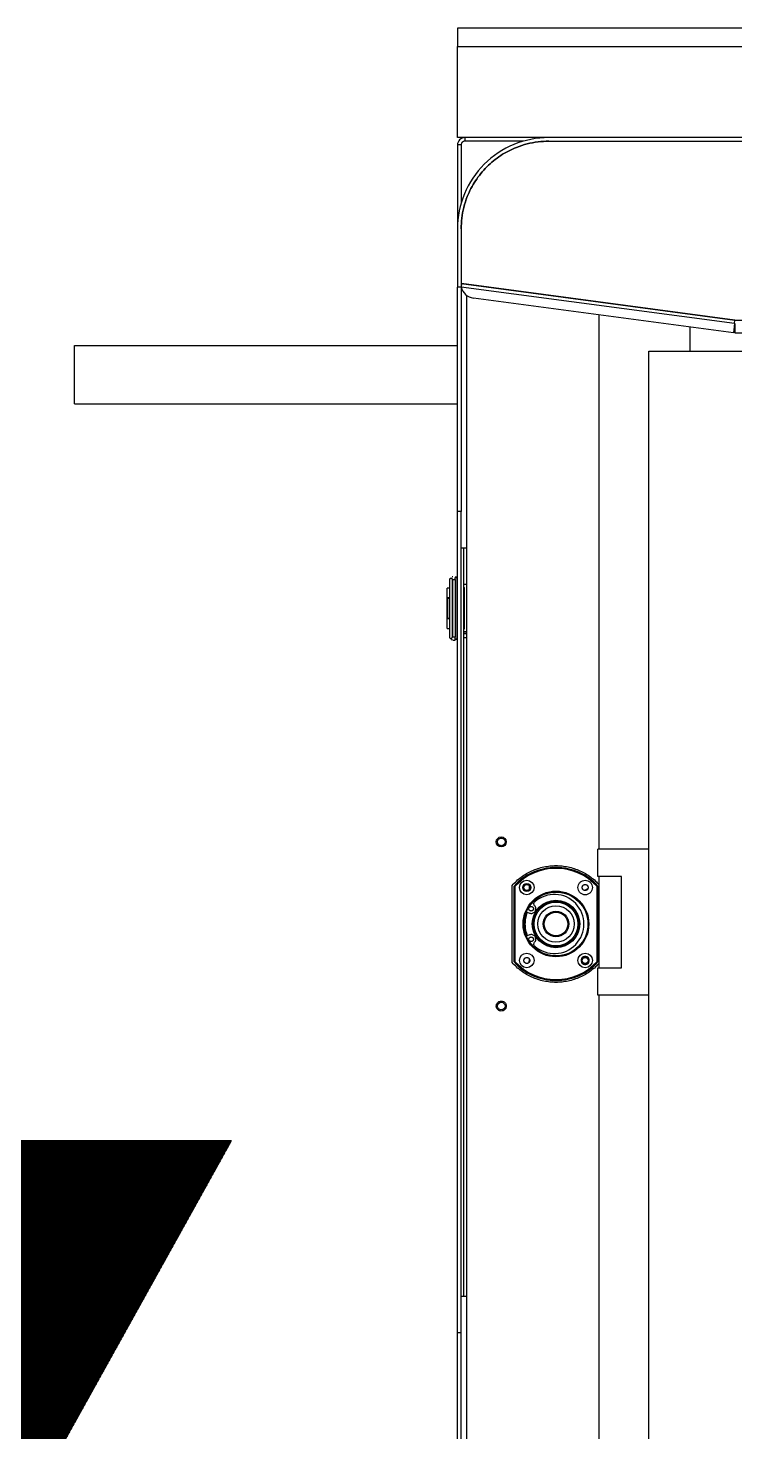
# Model space of a CAD drawing. Header units: millimetres. Extents: x 914 to 910632, y -176 to 682692.
# Drawn here: x 2320.19 to 2326.29, y 1806.09 to 1818.21 of the extents above; entities that cross this region are included whole.
import ezdxf

# ---------------------------------------------------------------- set-up
doc = ezdxf.new("R2010")
doc.units = ezdxf.units.MM
doc.layers.add('画图', color=3, linetype='Continuous', lineweight=30)

# ---------------------------------------------------------------- blocks, each defined once
blk = doc.blocks.new('SDHGSJH')
at = {"color": 7, "linetype": 'Continuous', "lineweight": 30}
for p, q in [((2905, 348.21), (2905, 225.21)), ((2907, 348.21), (2907, 225.21)), ((2902, -343.34), (2902, 343.77)), ((2829.5, 40.21), (2829.5, 333.1)), ((2802, 313.21), (2802, -312.79)), ((2907, 225.21), (2905, 225.21)), ((2905, 225.21), (2905, -224.79)), ((2907, 225.21), (2907, -224.79)), ((2903.5, 205.21), (2903.5, -204.79)), ((2802, 40.21), (2830, 40.21)), ((2830, 40.21), (2830, 25.21)), ((2817, 25.21), (2817, -24.79)), ((2830, 25.21), (2817, 25.21)), ((2829.5, -24.79), (2829.5, 25.21)), ((2830, 22.06), (2830.5, 21.86)), ((2830, -19.51), (2830, 22.06)), ((2830.5, 21.86), (2830.5, -19.32)), ((2867.65, 20.76), (2867.88, 22.19)), ((2875.5, 21.86), (2876, 22.06)), ((2875.5, -19.32), (2875.5, 21.86)), ((2876, 22.06), (2876, -19.51)), ((2877, 22.44), (2877, -19.89)), ((2867.51, 7.28), (2869.17, 7.97)), ((2869.17, -5.43), (2867.51, -4.74)), ((2830.5, -19.32), (2830, -19.51)), ((2835.75, -18.01), (2837, -17.29)), ((2867.75, -19.45), (2867.75, -18.01)), ((2876, -19.51), (2875.5, -19.32)), ((2817, -24.79), (2830, -24.79)), ((2830, -24.79), (2830, -39.79)), ((2802, -39.79), (2830, -39.79)), ((2829.5, -332.68), (2829.5, -39.79)), ((2903.5, -155.79), (2902, -155.79)), ((2902, -157.79), (2903.5, -157.79)), ((2902, -158.79), (2903.5, -158.79)), ((2903.5, -158.85), (2902, -158.88)), ((2903.5, -160.45), (2903.1, -160.45)), ((2903.1, -160.45), (2903.1, -183.12)), ((2907.3, -160.45), (2907, -160.45)), ((2908.3, -154.79), (2907.3, -154.79)), ((2907.3, -154.79), (2907.3, -154.89)), ((2907.3, -154.89), (2908.3, -154.89)), ((2907.3, -188.69), (2907.3, -154.89)), ((2908.3, -154.29), (2908.3, -154.79)), ((2909.59, -154.29), (2908.3, -154.29)), ((2908.3, -154.89), (2908.3, -155.97)), ((2908.3, -187.6), (2908.3, -155.97)), ((2908.3, -155.97), (2909.59, -155.97)), ((2909.59, -155.97), (2909.59, -187.6)), ((2910.56, -155.05), (2909.85, -154.34)), ((2909.95, -187.82), (2909.95, -155.76)), ((2911.15, -155.64), (2910.56, -155.05)), ((2911.15, -155.64), (2911.15, -187.93)), ((2911.3, -155.79), (2911.3, -187.79)), ((2912.6, -160.69), (2911.3, -160.69)), ((2912.6, -160.69), (2912.6, -165.91)), ((2912.31, -166.39), (2911.3, -166.39)), ((2912.31, -166.39), (2912.31, -177.19)), ((2912.6, -166.39), (2912.31, -166.39)), ((2912.6, -165.91), (2912.6, -166.39)), ((2912.6, -166.39), (2912.6, -177.19)), ((2903.5, -183.12), (2903.1, -183.12)), ((2907.3, -183.12), (2907, -183.12)), ((2911.3, -177.19), (2912.31, -177.19)), ((2911.3, -182.89), (2912.6, -182.89)), ((2912.31, -177.19), (2912.6, -177.19)), ((2912.6, -177.19), (2912.6, -177.66)), ((2912.6, -177.66), (2912.6, -182.89)), ((2902, -184.79), (2903.5, -184.79)), ((2908.3, -188.69), (2907.3, -188.69)), ((2907.3, -188.79), (2908.3, -188.79)), ((2909.59, -187.6), (2908.3, -187.6)), ((2908.3, -187.6), (2908.3, -188.69)), ((2910.56, -188.53), (2909.95, -187.82)), ((2911.15, -187.93), (2910.56, -188.53)), ((2902, -204.79), (2905, -204.79)), ((2905, -224.79), (2907, -224.79)), ((2905, -347.79), (2905, -224.79)), ((2907, -224.79), (2907, -347.79)), ((3117, -283.79), (2907, -283.79)), ((3117, -283.79), (3117, -315.79)), ((2802, -312.79), (2152, -312.79)), ((2779.5, -312.79), (2779.5, -326.01)), ((2754.93, -322.79), (2199.07, -322.79)), ((2754.93, -327.79), (2754.93, -322.79)), ((2755.07, -327.8), (2755.73, -322.84)), ((2755.73, -322.84), (2898.31, -341.85)), ((3117, -315.79), (2907, -315.79)), ((2755, -329.79), (2737, -329.79)), ((2754.8, -327.79), (2754.93, -327.79)), ((2754.93, -325.79), (2755.2, -325.79)), ((2755.2, -327.81), (2754.93, -329.8)), ((2754.93, -329.8), (2904.74, -349.77)), ((2905, -349.79), (2755, -329.79)), ((2755.2, -327.81), (2755.07, -327.8)), ((2755.29, -326.09), (2755.2, -325.79)), ((2755.2, -327.81), (2905, -347.79)), ((2904.43, -346.58), (2905, -346.77)), ((2904.64, -346.72), (2905, -346.77)), ((2904.74, -349.77), (2905, -347.79)), ((2905, -347.79), (2907, -347.79)), ((2905, -379.79), (2905, -347.79)), ((2905, -379.79), (2905, -349.79)), ((2907, -379.79), (2907, -347.79)), ((2907, -425.79), (2907, -379.79)), ((2905, -425.79), (2905, -393.79)), ((2857, -427.79), (2097, -427.79)), ((2097, -429.79), (2857, -429.79)), ((2857, -429.79), (2903, -429.79)), ((2857, -429.79), (2907, -429.79)), ((2871, -427.79), (2903, -427.79)), ((2903, -429.79), (2903, -427.79)), ((2905, -425.79), (2907, -425.79)), ((2907, -429.79), (2907, -479.79)), ((2907, -489.79), (2907, -479.79)), ((2631, -489.79), (2907, -489.79))]:
    blk.add_line(p, q, dxfattribs=at)
at = {"color": 8, "linetype": 'Continuous', "lineweight": 30}
for p, q in [((2911.3, -165.91), (2912.6, -165.91)), ((2912.6, -177.66), (2911.3, -177.66)), ((2755.2, -325.79), (2755.33, -325.81)), ((2907, -479.79), (2621, -479.79))]:
    blk.add_line(p, q, dxfattribs=at)
at = {"color": 7, "linetype": 'Continuous', "lineweight": 30, "flags": 128}
blk.add_lwpolyline([(2904.91, -347.46), (2904.93, -347.27), (2904.97, -347), (2904.99, -346.83), (2905, -346.77)], dxfattribs=at)
at = {"color": 7, "linetype": 'Continuous', "lineweight": 30}
for centre, radius in [((2883, 46.27), 2.1), ((2837, 21.27), 4), ((2869, 21.27), 4), ((2853, 1.27), 18), ((2853, 1.27), 17.5), ((2853, 1.27), 13), ((2853, 1.27), 12.5), ((2853, 1.27), 12), ((2853, 1.27), 10), ((2853, 1.27), 7), ((2853, 1.27), 6.5), ((2869, -18.73), 4), ((2869, -18.73), 2.25), ((2883, -43.73), 2.75)]:
    blk.add_circle(centre, radius, dxfattribs=at)
for centre, radius, start, end in [((2853, 1.27), 31, 42.10345, 137.89655), ((2853, 1.27), 30.5, 42.46372, 137.53628), ((2853.9, 1.27), 16.2, 48.643, 311.357), ((2853, 1.27), 31, 222.10345, 317.89655), ((2853, 1.27), 30.5, 222.46372, 317.53628), ((2914.8, -159.29), 6, 135.00675, 143.99108), ((2925.76, -141.2), 20.54, 224.68781, 225.26556), ((2897.25, -349.78), 8, 14.42967, 82.40536), ((2857, -379.79), 50, 270, 0), ((2903, -425.79), 4, 270, 0)]:
    blk.add_arc(centre, radius, start, end, dxfattribs=at)
for points, knots in [([(2905, 205.21), (2904.91, 205.21), (2904.78, 205.21), (2903.99, 205.21), (2903.15, 205.21), (2902.46, 205.21), (2902.03, 205.21), (2902, 205.21)], [0, 0, 0, 0, 0.372338, 0.572771, 0.777475, 0.982153, 1, 1, 1, 1]), ([(2883, 43.52), (2882.65, 43.56), (2882.12, 43.62), (2881.48, 43.96), (2881.04, 44.31), (2880.68, 44.75), (2880.35, 45.39), (2880.18, 46.27), (2880.35, 47.15), (2880.68, 47.79), (2881.04, 48.23), (2881.48, 48.59), (2882.12, 48.93), (2882.65, 48.98), (2883, 49.02)], [0, 0, 0, 0, 0.119731, 0.184833, 0.250006, 0.315109, 0.380273, 0.500004, 0.619721, 0.684824, 0.749998, 0.815101, 0.880272, 1, 1, 1, 1]), ([(2883, 49.02), (2883.35, 48.98), (2883.88, 48.93), (2884.52, 48.59), (2884.96, 48.23), (2885.32, 47.79), (2885.65, 47.15), (2885.82, 46.27), (2885.65, 45.39), (2885.32, 44.75), (2884.96, 44.31), (2884.52, 43.96), (2883.88, 43.62), (2883.35, 43.56), (2883, 43.52)], [0, 0, 0, 0, 0.119727, 0.184834, 0.249997, 0.31511, 0.380286, 0.499996, 0.61972, 0.684834, 0.749997, 0.815107, 0.880271, 1, 1, 1, 1]), ([(2829.5, 22.95), (2830.1, 23.59), (2831.47, 25.04), (2833.92, 27.03), (2836.76, 28.92), (2839.81, 30.49), (2843.01, 31.74), (2846.3, 32.62), (2849.65, 33.16), (2853, 33.33), (2856.35, 33.16), (2859.7, 32.62), (2862.99, 31.74), (2866.19, 30.49), (2869.24, 28.92), (2872.08, 27.03), (2874.71, 24.89), (2876.24, 23.25), (2877, 22.44)], [0, 0, 0, 0, 0.049265, 0.111882, 0.17593, 0.23999, 0.304037, 0.368098, 0.430707, 0.493327, 0.555938, 0.618556, 0.682604, 0.746664, 0.810714, 0.874772, 0.937384, 1, 1, 1, 1]), ([(2839.25, 21.27), (2839.22, 21.55), (2839.17, 21.99), (2838.89, 22.52), (2838.6, 22.87), (2838.24, 23.17), (2837.72, 23.44), (2837, 23.58), (2836.28, 23.44), (2835.76, 23.17), (2835.4, 22.87), (2835.11, 22.52), (2834.83, 21.99), (2834.78, 21.55), (2834.75, 21.27)], [0, 0, 0, 0, 0.1197219, 0.184829, 0.2500096, 0.3151057, 0.3802734, 0.4999985, 0.6197237, 0.6848079, 0.7499885, 0.8150953, 0.8802781, 1, 1, 1, 1]), ([(2834.75, 21.27), (2834.78, 20.99), (2834.83, 20.55), (2835.11, 20.03), (2835.4, 19.67), (2835.76, 19.38), (2836.28, 19.11), (2837, 18.97), (2837.72, 19.11), (2838.24, 19.38), (2838.6, 19.67), (2838.89, 20.03), (2839.17, 20.55), (2839.22, 20.99), (2839.25, 21.27)], [0, 0, 0, 0, 0.1197093, 0.1848185, 0.2500013, 0.3150996, 0.3802695, 0.4999985, 0.6197276, 0.684814, 0.7499968, 0.8151058, 0.8802907, 1, 1, 1, 1]), ([(2835.35, 21.27), (2835.37, 21.48), (2835.41, 21.8), (2835.61, 22.18), (2835.82, 22.45), (2836.09, 22.66), (2836.47, 22.86), (2837, 22.96), (2837.53, 22.86), (2837.91, 22.66), (2838.17, 22.45), (2838.39, 22.18), (2838.59, 21.8), (2838.63, 21.48), (2838.65, 21.27)], [0, 0, 0, 0, 0.1197204, 0.1848198, 0.2499991, 0.3150955, 0.3802981, 0.4999958, 0.6197389, 0.6847867, 0.7499984, 0.815077, 0.8802796, 1, 1, 1, 1]), ([(2838.65, 21.27), (2838.63, 21.06), (2838.59, 20.74), (2838.39, 20.36), (2838.18, 20.1), (2837.91, 19.88), (2837.53, 19.68), (2837, 19.58), (2836.47, 19.68), (2836.09, 19.88), (2835.83, 20.1), (2835.61, 20.36), (2835.41, 20.74), (2835.37, 21.06), (2835.35, 21.27)], [0, 0, 0, 0, 0.119703, 0.184805, 0.249987, 0.3151, 0.380254, 0.500002, 0.619705, 0.684796, 0.750011, 0.815092, 0.880297, 1, 1, 1, 1]), ([(2867.35, 21.27), (2867.37, 21.48), (2867.41, 21.8), (2867.61, 22.18), (2867.82, 22.45), (2868.09, 22.66), (2868.47, 22.86), (2869, 22.96), (2869.53, 22.86), (2869.91, 22.66), (2870.17, 22.45), (2870.39, 22.18), (2870.59, 21.8), (2870.63, 21.48), (2870.65, 21.27)], [0, 0, 0, 0, 0.119724, 0.184825, 0.250006, 0.315104, 0.380268, 0.500014, 0.619715, 0.684806, 0.749984, 0.815093, 0.880276, 1, 1, 1, 1]), ([(2870.65, 21.27), (2870.63, 21.06), (2870.59, 20.74), (2870.39, 20.36), (2870.17, 20.1), (2869.91, 19.88), (2869.53, 19.68), (2869, 19.58), (2868.47, 19.68), (2868.09, 19.88), (2867.83, 20.1), (2867.61, 20.36), (2867.41, 20.74), (2867.37, 21.06), (2867.35, 21.27)], [0, 0, 0, 0, 0.119705, 0.184788, 0.25, 0.31508, 0.380276, 0.499981, 0.619732, 0.684825, 0.750005, 0.815088, 0.880295, 1, 1, 1, 1]), ([(2864.71, 11.29), (2864.55, 11.07), (2864.2, 10.62), (2864.01, 9.76), (2864.1, 8.9), (2864.46, 8.13), (2865.06, 7.53), (2865.83, 7.14), (2866.7, 7.03), (2867.24, 7.2), (2867.51, 7.28)], [0, 0, 0, 0, 0.121344, 0.249992, 0.378653, 0.499995, 0.621334, 0.750008, 0.878631, 1, 1, 1, 1]), ([(2864.6, 13.43), (2864.74, 13.28), (2865.01, 12.98), (2865.15, 12.38), (2865.07, 11.77), (2864.83, 11.45), (2864.71, 11.29)], [0, 0, 0, 0, 0.25001, 0.500009, 0.749991, 1, 1, 1, 1]), ([(2866.64, 8.38), (2866.49, 8.4), (2866.24, 8.42), (2865.95, 8.58), (2865.75, 8.74), (2865.59, 8.94), (2865.44, 9.23), (2865.36, 9.63), (2865.44, 10.03), (2865.59, 10.32), (2865.75, 10.52), (2865.95, 10.68), (2866.24, 10.84), (2866.49, 10.86), (2866.64, 10.88)], [0, 0, 0, 0, 0.119729, 0.184787, 0.24999, 0.315065, 0.380287, 0.499986, 0.619715, 0.684828, 0.750012, 0.815063, 0.880271, 1, 1, 1, 1]), ([(2866.64, 10.88), (2866.8, 10.86), (2867.04, 10.84), (2867.33, 10.68), (2867.53, 10.52), (2867.7, 10.32), (2867.85, 10.03), (2867.92, 9.63), (2867.85, 9.23), (2867.7, 8.94), (2867.53, 8.74), (2867.34, 8.58), (2867.04, 8.42), (2866.8, 8.4), (2866.64, 8.38)], [0, 0, 0, 0, 0.119726, 0.184783, 0.249985, 0.315097, 0.380289, 0.500016, 0.619712, 0.684796, 0.750017, 0.815067, 0.880274, 1, 1, 1, 1]), ([(2869.73, -1.77), (2869.86, -0.74), (2870.12, 1.38), (2869.8, 4.65), (2869.06, 6.73), (2868.7, 7.77)], [0, 0, 0, 0, 0.3197478, 0.6586413, 1, 1, 1, 1]), ([(2867.51, -4.74), (2867.24, -4.66), (2866.7, -4.49), (2865.83, -4.6), (2865.06, -4.98), (2864.46, -5.59), (2864.1, -6.36), (2864.01, -7.22), (2864.2, -8.07), (2864.55, -8.53), (2864.71, -8.74)], [0, 0, 0, 0, 0.121373, 0.249997, 0.378671, 0.50001, 0.621351, 0.749994, 0.878641, 1, 1, 1, 1]), ([(2866.64, -8.34), (2866.49, -8.32), (2866.24, -8.29), (2865.95, -8.14), (2865.75, -7.98), (2865.59, -7.78), (2865.44, -7.49), (2865.36, -7.09), (2865.44, -6.69), (2865.59, -6.39), (2865.75, -6.2), (2865.95, -6.03), (2866.24, -5.88), (2866.49, -5.85), (2866.64, -5.84)], [0, 0, 0, 0, 0.119734, 0.184791, 0.249994, 0.315044, 0.380266, 0.499994, 0.619722, 0.684807, 0.750014, 0.815065, 0.880272, 1, 1, 1, 1]), ([(2866.64, -5.84), (2866.8, -5.85), (2867.04, -5.88), (2867.33, -6.03), (2867.53, -6.2), (2867.7, -6.39), (2867.85, -6.69), (2867.92, -7.09), (2867.85, -7.49), (2867.7, -7.78), (2867.53, -7.98), (2867.34, -8.14), (2867.04, -8.29), (2866.8, -8.32), (2866.64, -8.34)], [0, 0, 0, 0, 0.119725, 0.184795, 0.249977, 0.315089, 0.380281, 0.500006, 0.619732, 0.684788, 0.750008, 0.815077, 0.880269, 1, 1, 1, 1]), ([(2868.67, -5.22), (2868.74, -5.07), (2869.29, -3.99), (2869.53, -2.79), (2869.73, -1.77)], [0, 0, 0, 0, 0.141272, 1, 1, 1, 1]), ([(2833, -18.73), (2833.05, -18.23), (2833.14, -17.45), (2833.63, -16.52), (2834.15, -15.88), (2834.79, -15.36), (2835.72, -14.88), (2837, -14.63), (2838.28, -14.88), (2839.21, -15.36), (2839.85, -15.88), (2840.37, -16.52), (2840.86, -17.45), (2840.95, -18.23), (2841, -18.73)], [0, 0, 0, 0, 0.119726, 0.184179, 0.250002, 0.31581, 0.380263, 0.499998, 0.619734, 0.684187, 0.749995, 0.81583, 0.880274, 1, 1, 1, 1]), ([(2864.71, -8.74), (2864.83, -8.91), (2865.07, -9.23), (2865.15, -9.84), (2865.01, -10.44), (2864.74, -10.74), (2864.6, -10.89)], [0, 0, 0, 0, 0.250011, 0.499996, 0.749948, 1, 1, 1, 1]), ([(2877, -19.89), (2876.24, -20.71), (2874.71, -22.34), (2872.08, -24.49), (2869.24, -26.37), (2866.19, -27.95), (2862.99, -29.2), (2859.7, -30.08), (2856.35, -30.61), (2853, -30.79), (2849.65, -30.61), (2846.3, -30.08), (2843.01, -29.2), (2839.81, -27.95), (2836.76, -26.37), (2833.92, -24.48), (2831.47, -22.5), (2830.1, -21.05), (2829.5, -20.41)], [0, 0, 0, 0, 0.062611, 0.125229, 0.189277, 0.253338, 0.317384, 0.381445, 0.444054, 0.506674, 0.569285, 0.631903, 0.695955, 0.76001, 0.824061, 0.888118, 0.950731, 1, 1, 1, 1]), ([(2841, -18.73), (2840.95, -19.23), (2840.86, -20.01), (2840.37, -20.94), (2839.85, -21.58), (2839.21, -22.1), (2838.28, -22.58), (2837, -22.83), (2835.72, -22.58), (2834.79, -22.1), (2834.15, -21.58), (2833.63, -20.94), (2833.14, -20.01), (2833.05, -19.23), (2833, -18.73)], [0, 0, 0, 0, 0.119728, 0.184172, 0.250001, 0.315816, 0.380265, 0.500002, 0.619739, 0.684188, 0.750003, 0.815819, 0.880272, 1, 1, 1, 1]), ([(2835.35, -18.73), (2835.37, -18.52), (2835.41, -18.2), (2835.61, -17.82), (2835.82, -17.55), (2836.09, -17.34), (2836.47, -17.14), (2837, -17.04), (2837.53, -17.14), (2837.91, -17.34), (2838.17, -17.55), (2838.39, -17.82), (2838.59, -18.2), (2838.63, -18.52), (2838.65, -18.73)], [0, 0, 0, 0, 0.119724, 0.184825, 0.249988, 0.315101, 0.380295, 0.499996, 0.619742, 0.684781, 0.750009, 0.815072, 0.880276, 1, 1, 1, 1]), ([(2838.65, -18.73), (2838.63, -18.94), (2838.59, -19.26), (2838.39, -19.64), (2838.18, -19.9), (2837.91, -20.12), (2837.53, -20.32), (2837, -20.42), (2836.47, -20.32), (2836.09, -20.12), (2835.83, -19.9), (2835.61, -19.64), (2835.41, -19.26), (2835.37, -18.94), (2835.35, -18.73)], [0, 0, 0, 0, 0.119725, 0.184826, 0.24999, 0.315103, 0.380256, 0.500003, 0.619705, 0.684796, 0.75001, 0.815091, 0.880275, 1, 1, 1, 1]), ([(2867.35, -18.73), (2867.37, -18.52), (2867.41, -18.2), (2867.61, -17.82), (2867.82, -17.55), (2868.09, -17.34), (2868.47, -17.14), (2869, -17.04), (2869.53, -17.14), (2869.91, -17.34), (2870.17, -17.55), (2870.39, -17.82), (2870.59, -18.2), (2870.63, -18.52), (2870.65, -18.73)], [0, 0, 0, 0, 0.119727, 0.18483, 0.249995, 0.31511, 0.380264, 0.500014, 0.619719, 0.6848, 0.749994, 0.815088, 0.880273, 1, 1, 1, 1]), ([(2870.65, -18.73), (2870.63, -18.94), (2870.59, -19.26), (2870.39, -19.64), (2870.17, -19.9), (2869.91, -20.12), (2869.53, -20.32), (2869, -20.42), (2868.47, -20.32), (2868.09, -20.12), (2867.83, -19.9), (2867.61, -19.64), (2867.41, -19.26), (2867.37, -18.94), (2867.35, -18.73)], [0, 0, 0, 0, 0.119727, 0.184809, 0.250003, 0.315082, 0.380278, 0.499983, 0.619733, 0.684825, 0.750005, 0.815087, 0.880273, 1, 1, 1, 1]), ([(2880.9, -43.73), (2880.93, -43.46), (2880.97, -43.06), (2881.23, -42.57), (2881.5, -42.23), (2881.84, -41.96), (2882.33, -41.71), (2883, -41.58), (2883.67, -41.71), (2884.16, -41.96), (2884.5, -42.23), (2884.77, -42.57), (2885.03, -43.06), (2885.07, -43.46), (2885.1, -43.73)], [0, 0, 0, 0, 0.1197119, 0.1848315, 0.250002, 0.3150934, 0.3802857, 0.500001, 0.6197163, 0.6848275, 0.7499981, 0.8151035, 0.8802881, 1, 1, 1, 1]), ([(2885.1, -43.73), (2885.07, -43.99), (2885.03, -44.4), (2884.77, -44.89), (2884.5, -45.22), (2884.16, -45.5), (2883.67, -45.75), (2883, -45.88), (2882.33, -45.75), (2881.84, -45.5), (2881.5, -45.22), (2881.23, -44.89), (2880.97, -44.4), (2880.93, -43.99), (2880.9, -43.73)], [0, 0, 0, 0, 0.119711, 0.18483, 0.250014, 0.315094, 0.380286, 0.5, 0.619714, 0.684825, 0.749984, 0.815089, 0.880289, 1, 1, 1, 1]), ([(2909.59, -155.97), (2909.63, -155.97), (2909.7, -155.96), (2909.82, -155.9), (2909.9, -155.83), (2909.94, -155.77), (2909.95, -155.76)], [0, 0, 0, 0, 0.217078, 0.485147, 0.893832, 1, 1, 1, 1]), ([(2909.59, -187.6), (2909.63, -187.61), (2909.7, -187.62), (2909.84, -187.69), (2909.9, -187.76), (2909.95, -187.82)], [0, 0, 0, 0, 0.2355279, 0.5007646, 1, 1, 1, 1]), ([(2909.95, -189.14), (2909.9, -189.18), (2909.84, -189.23), (2909.7, -189.28), (2909.63, -189.29), (2909.59, -189.29)], [0, 0, 0, 0, 0.498672, 0.763738, 1, 1, 1, 1]), ([(2911.15, -187.93), (2911.18, -187.91), (2911.22, -187.87), (2911.27, -187.82), (2911.29, -187.79), (2911.3, -187.79), (2911.3, -187.79)], [0, 0, 0, 0, 0.283533, 0.540893, 0.777711, 1, 1, 1, 1]), ([(2911.3, -187.79), (2911.3, -187.79), (2911.29, -187.79), (2911.27, -187.82), (2911.22, -187.87), (2911.18, -187.91), (2911.15, -187.93)], [0, 0, 0, 0, 0.222289, 0.459107, 0.716467, 1, 1, 1, 1]), ([(2905, -379.79), (2904.93, -381.74), (2904.79, -385.7), (2903.64, -391.64), (2901.89, -397.08), (2899.69, -401.91), (2897.23, -406.13), (2894.32, -410.11), (2891, -413.79), (2887.32, -417.11), (2883.34, -420.01), (2879.12, -422.48), (2874.29, -424.68), (2868.85, -426.43), (2862.91, -427.58), (2858.95, -427.72), (2857, -427.79)], [0, 0, 0, 0, 0.077628, 0.157663, 0.239952, 0.304275, 0.368606, 0.434299, 0.499999, 0.565692, 0.631393, 0.695717, 0.76005, 0.84233, 0.922368, 1, 1, 1, 1]), ([(2857, -427.79), (2858.95, -427.72), (2862.91, -427.58), (2868.85, -426.43), (2874.29, -424.68), (2879.12, -422.48), (2883.34, -420.01), (2887.32, -417.11), (2891, -413.79), (2894.32, -410.11), (2897.23, -406.13), (2899.69, -401.91), (2901.89, -397.08), (2903.64, -391.64), (2904.79, -385.7), (2904.93, -381.74), (2905, -379.79)], [0, 0, 0, 0, 0.077629, 0.157663, 0.239951, 0.304276, 0.368607, 0.4343, 0.500001, 0.565693, 0.631394, 0.695718, 0.760048, 0.842331, 0.922369, 1, 1, 1, 1]), ([(2903, -427.79), (2903.25, -427.76), (2903.64, -427.72), (2904.11, -427.47), (2904.42, -427.21), (2904.68, -426.89), (2904.93, -426.43), (2904.97, -426.04), (2905, -425.79)], [0, 0, 0, 0, 0.239451, 0.369666, 0.500012, 0.630172, 0.760549, 1, 1, 1, 1])]:
    blk.add_open_spline(points, degree=3, knots=knots, dxfattribs=at)

msp = doc.modelspace()

# ---------------------------------------------------------------- hatches: boundary and pattern name
at = {"layer": '画图'}
h = msp.add_hatch(dxfattribs=at)
h.set_pattern_fill('ANSI31', color=1, scale=0.01575)
h.set_pattern_definition([(45, (2319.5145795, 1807.671782), (-0.0013921165, 0.0013921165), [])])
h.paths.add_polyline_path([(2321.947, 1808.603), (2315.25, 1808.603), (2318.598, 1802.581)])

# ---------------------------------------------------------------- block references
at = {"layer": '画图', "color": 4, "xscale": 0.01575, "yscale": 0.01575, "zscale": 0.01575, "rotation": 180}
msp.add_blockref('SDHGSJH', (2369.683, 1810.492), dxfattribs=at)

doc.saveas('drawing.dxf')
